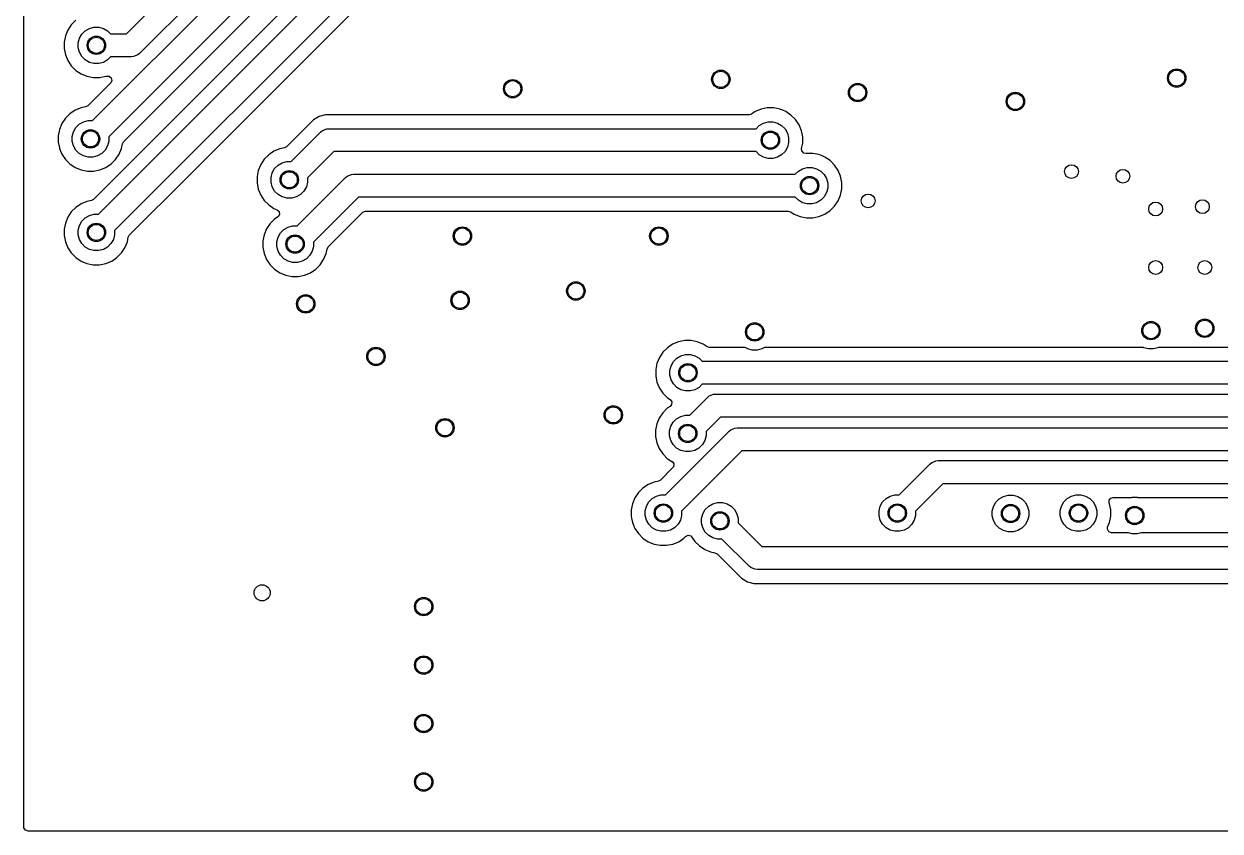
# Model space of a CAD drawing. Extents: x 4.82 to 6.81, y -4.86 to -2.87.
# Drawn here: x 4.823 to 5.846, y -4.857 to -4.167 of the extents above; entities that cross this region are included whole.
import ezdxf

# ---------------------------------------------------------------- set-up
doc = ezdxf.new("R2010")
doc.units = 0
doc.header["$MEASUREMENT"] = 0
doc.layers.add('BLACK', color=7, linetype='CONTINUOUS')

msp = doc.modelspace()

# ---------------------------------------------------------------- linework, layer by layer
at = {"layer": 'BLACK', "linetype": 'CONTINUOUS'}
for p, q in [((4.823, -4.2622), (4.823, -3.7097)), ((4.9108, -4.1751), (5.3816, -3.7043)), ((4.8816, -4.2493), (5.4151, -3.7158)), ((5.3984, -3.7153), (4.9219, -4.1919)), ((5.4319, -3.7269), (4.8955, -4.2632)), ((4.9081, -4.2673), (5.4322, -3.7432)), ((5.4372, -3.762), (4.8825, -4.3167)), ((4.8866, -4.3293), (5.4501, -3.7658)), ((5.4669, -3.7769), (4.9005, -4.3432)), ((4.9633, -4.2972), (5.4772, -3.7832)), ((4.8673, -4.1635), (4.8635, -4.1673)), ((4.8605, -4.1719), (4.8584, -4.1769)), ((4.8635, -4.1673), (4.8605, -4.1719)), ((4.8605, -4.1719), (4.8605, -4.1719)), ((4.8724, -4.1753), (4.8753, -4.1724)), ((4.8753, -4.1724), (4.8789, -4.1704)), ((4.8789, -4.1704), (4.8828, -4.1693)), ((4.8828, -4.1693), (4.887, -4.1693)), ((4.887, -4.1693), (4.8909, -4.1704)), ((4.8909, -4.1704), (4.8945, -4.1724)), ((4.8945, -4.1724), (4.8971, -4.1751)), ((4.8584, -4.1769), (4.8573, -4.1822)), ((4.8573, -4.1822), (4.8573, -4.1876)), ((4.8584, -4.1769), (4.8584, -4.1769)), ((4.8693, -4.1829), (4.8704, -4.1789)), ((4.8693, -4.187), (4.8693, -4.1829)), ((4.8704, -4.1789), (4.8724, -4.1753)), ((4.8971, -4.1751), (4.9108, -4.1751)), ((4.8573, -4.1876), (4.8584, -4.193)), ((4.8584, -4.193), (4.8584, -4.193)), ((4.8584, -4.193), (4.8599, -4.1965)), ((4.8704, -4.1909), (4.8693, -4.187)), ((4.8724, -4.1945), (4.8704, -4.1909)), ((4.9204, -4.1931), (4.9168, -4.1946)), ((4.9219, -4.1919), (4.9204, -4.1931)), ((4.9204, -4.1931), (4.9204, -4.1931)), ((4.8599, -4.1965), (4.8605, -4.198)), ((4.8605, -4.198), (4.8635, -4.2025)), ((4.8635, -4.2025), (4.8673, -4.2063)), ((4.8753, -4.1974), (4.8724, -4.1945)), ((4.8789, -4.1995), (4.8753, -4.1974)), ((4.8828, -4.2005), (4.8789, -4.1995)), ((4.887, -4.2005), (4.8828, -4.2005)), ((4.8909, -4.1995), (4.887, -4.2005)), ((4.8945, -4.1974), (4.8909, -4.1995)), ((4.8971, -4.1948), (4.8945, -4.1974)), ((4.9149, -4.1948), (4.8971, -4.1948)), ((4.9168, -4.1946), (4.9149, -4.1948)), ((4.8673, -4.2063), (4.8718, -4.2094)), ((4.8718, -4.2094), (4.8769, -4.2114)), ((4.8769, -4.2114), (4.8822, -4.2125)), ((4.8822, -4.2125), (4.8822, -4.2125)), ((4.8822, -4.2125), (4.8876, -4.2125)), ((4.8876, -4.2125), (4.8929, -4.2114)), ((4.8876, -4.2125), (4.8876, -4.2125)), ((4.8929, -4.2114), (4.8934, -4.2113)), ((4.8934, -4.2113), (4.8958, -4.2112)), ((4.8958, -4.2112), (4.8977, -4.2126)), ((4.8977, -4.2126), (4.8982, -4.215)), ((4.8972, -4.217), (4.8775, -4.2367)), ((4.8982, -4.215), (4.8972, -4.217)), ((4.8623, -4.2435), (4.8585, -4.2473)), ((4.8668, -4.2405), (4.8623, -4.2435)), ((4.8719, -4.2384), (4.8668, -4.2405)), ((4.8668, -4.2405), (4.8668, -4.2405)), ((4.8757, -4.2376), (4.8719, -4.2384)), ((4.8775, -4.2367), (4.8757, -4.2376)), ((5.081, -4.2443), (5.0755, -4.2458)), ((5.4432, -4.2443), (5.081, -4.2443)), ((5.4451, -4.2437), (5.4432, -4.2443)), ((5.4484, -4.2416), (5.4451, -4.2437)), ((5.4534, -4.2395), (5.4484, -4.2416)), ((5.4484, -4.2416), (5.4484, -4.2416)), ((5.4587, -4.2384), (5.4534, -4.2395)), ((5.4534, -4.2395), (5.4534, -4.2395)), ((5.4642, -4.2384), (5.4587, -4.2384)), ((5.4587, -4.2384), (5.4587, -4.2384)), ((5.4695, -4.2395), (5.4642, -4.2384)), ((5.4642, -4.2384), (5.4642, -4.2384)), ((5.4719, -4.2405), (5.4695, -4.2395)), ((5.4695, -4.2395), (5.4695, -4.2395)), ((5.4695, -4.2395), (5.4695, -4.2395)), ((5.4745, -4.2416), (5.4719, -4.2405)), ((5.479, -4.2446), (5.4745, -4.2416)), ((5.4745, -4.2416), (5.4745, -4.2416)), ((5.4745, -4.2416), (5.4745, -4.2416)), ((5.4829, -4.2484), (5.479, -4.2446)), ((4.8555, -4.2519), (4.8534, -4.2569)), ((4.8585, -4.2473), (4.8555, -4.2519)), ((4.8555, -4.2519), (4.8555, -4.2519)), ((4.8654, -4.2589), (4.8674, -4.2553)), ((4.8674, -4.2553), (4.8703, -4.2524)), ((4.8703, -4.2524), (4.8739, -4.2504)), ((4.8739, -4.2504), (4.8778, -4.2493)), ((4.8778, -4.2493), (4.8816, -4.2493)), ((5.0705, -4.2486), (5.0475, -4.2717)), ((5.0755, -4.2458), (5.0705, -4.2486)), ((5.0755, -4.2458), (5.0755, -4.2458)), ((5.4492, -4.2562), (5.4518, -4.2535)), ((5.4518, -4.2535), (5.4554, -4.2514)), ((5.4554, -4.2514), (5.4594, -4.2504)), ((5.4594, -4.2504), (5.4635, -4.2504)), ((5.4635, -4.2504), (5.4675, -4.2514)), ((5.4675, -4.2514), (5.471, -4.2535)), ((5.471, -4.2535), (5.4739, -4.2564)), ((5.4859, -4.2529), (5.4829, -4.2484)), ((5.488, -4.2579), (5.4859, -4.2529)), ((4.823, -4.8534), (4.823, -4.2622)), ((4.8534, -4.2569), (4.8523, -4.2622)), ((4.8523, -4.2622), (4.8523, -4.2676)), ((4.8534, -4.2569), (4.8534, -4.2569)), ((4.8643, -4.2629), (4.8654, -4.2589)), ((4.8643, -4.267), (4.8643, -4.2629)), ((4.8955, -4.2632), (4.8955, -4.267)), ((5.0516, -4.2843), (5.0769, -4.259)), ((5.0769, -4.259), (5.0784, -4.2578)), ((5.0784, -4.2578), (5.0819, -4.2563)), ((5.0784, -4.2578), (5.0784, -4.2578)), ((5.0819, -4.2563), (5.0838, -4.2562)), ((5.0838, -4.2562), (5.4492, -4.2562)), ((5.4739, -4.2564), (5.476, -4.26)), ((5.476, -4.26), (5.477, -4.2639)), ((5.477, -4.2639), (5.477, -4.268)), ((5.489, -4.2633), (5.488, -4.2579)), ((5.489, -4.2687), (5.489, -4.2633)), ((4.8523, -4.2676), (4.8533, -4.2726)), ((4.8533, -4.2726), (4.8534, -4.273)), ((4.8534, -4.273), (4.8555, -4.278)), ((4.8654, -4.2709), (4.8643, -4.267)), ((4.8674, -4.2745), (4.8654, -4.2709)), ((4.8703, -4.2774), (4.8674, -4.2745)), ((4.8924, -4.2745), (4.8895, -4.2774)), ((4.8945, -4.2709), (4.8924, -4.2745)), ((4.8955, -4.267), (4.8945, -4.2709)), ((4.9043, -4.278), (4.9064, -4.273)), ((4.9064, -4.273), (4.9072, -4.2691)), ((4.9072, -4.2691), (4.9081, -4.2673)), ((5.0368, -4.2755), (5.0323, -4.2785)), ((5.0419, -4.2734), (5.0368, -4.2755)), ((5.0368, -4.2755), (5.0368, -4.2755)), ((5.0457, -4.2726), (5.0419, -4.2734)), ((5.0475, -4.2717), (5.0457, -4.2726)), ((5.0879, -4.2758), (5.0655, -4.2982)), ((5.4492, -4.2758), (5.0879, -4.2758)), ((5.4518, -4.2785), (5.4492, -4.2758)), ((5.4739, -4.2756), (5.471, -4.2785)), ((5.476, -4.272), (5.4739, -4.2756)), ((5.477, -4.268), (5.476, -4.272)), ((5.4881, -4.2732), (5.489, -4.2687)), ((5.4883, -4.2752), (5.4881, -4.2732)), ((5.4899, -4.277), (5.4883, -4.2752)), ((4.8555, -4.278), (4.8585, -4.2825)), ((4.8585, -4.2825), (4.8623, -4.2863)), ((4.8623, -4.2863), (4.8668, -4.2894)), ((4.8739, -4.2795), (4.8703, -4.2774)), ((4.8778, -4.2805), (4.8739, -4.2795)), ((4.882, -4.2805), (4.8778, -4.2805)), ((4.8859, -4.2795), (4.882, -4.2805)), ((4.8895, -4.2774), (4.8859, -4.2795)), ((4.893, -4.2894), (4.8975, -4.2863)), ((4.8975, -4.2863), (4.9013, -4.2825)), ((4.9013, -4.2825), (4.9043, -4.278)), ((5.0285, -4.2823), (5.0255, -4.2869)), ((5.0323, -4.2785), (5.0285, -4.2823)), ((5.0403, -4.2874), (5.0439, -4.2854)), ((5.0439, -4.2854), (5.0478, -4.2843)), ((5.0478, -4.2843), (5.0516, -4.2843)), ((5.4554, -4.2805), (5.4518, -4.2785)), ((5.4594, -4.2816), (5.4554, -4.2805)), ((5.4635, -4.2816), (5.4594, -4.2816)), ((5.4675, -4.2805), (5.4635, -4.2816)), ((5.471, -4.2785), (5.4675, -4.2805)), ((5.492, -4.2773), (5.4899, -4.277)), ((5.4922, -4.2773), (5.492, -4.2774)), ((5.492, -4.2774), (5.492, -4.2773)), ((5.4976, -4.2773), (5.4922, -4.2773)), ((5.4922, -4.2773), (5.4922, -4.2773)), ((5.5029, -4.2784), (5.4976, -4.2773)), ((5.4976, -4.2773), (5.4976, -4.2773)), ((5.5057, -4.2795), (5.5029, -4.2784)), ((5.5029, -4.2784), (5.5029, -4.2784)), ((5.5029, -4.2784), (5.5029, -4.2784)), ((5.508, -4.2805), (5.5057, -4.2795)), ((5.5125, -4.2835), (5.508, -4.2805)), ((5.508, -4.2805), (5.508, -4.2805)), ((5.508, -4.2805), (5.508, -4.2805)), ((5.5163, -4.2873), (5.5125, -4.2835)), ((4.8668, -4.2894), (4.8719, -4.2914)), ((4.8719, -4.2914), (4.8772, -4.2925)), ((4.8772, -4.2925), (4.8772, -4.2925)), ((4.8772, -4.2925), (4.8826, -4.2925)), ((4.8826, -4.2925), (4.8879, -4.2914)), ((4.8826, -4.2925), (4.8826, -4.2925)), ((4.8879, -4.2914), (4.893, -4.2894)), ((5.0234, -4.2919), (5.0223, -4.2972)), ((5.0255, -4.2869), (5.0234, -4.2919)), ((5.0234, -4.2919), (5.0234, -4.2919)), ((5.0255, -4.2869), (5.0255, -4.2869)), ((5.0343, -4.2979), (5.0354, -4.2939)), ((5.0354, -4.2939), (5.0374, -4.2903)), ((5.0374, -4.2903), (5.0403, -4.2874)), ((5.0979, -4.298), (5.0994, -4.2967)), ((5.0994, -4.2967), (5.103, -4.2953)), ((5.0994, -4.2967), (5.0994, -4.2967)), ((5.103, -4.2953), (5.1049, -4.2951)), ((5.1049, -4.2951), (5.1449, -4.2951)), ((5.1449, -4.2951), (5.4827, -4.2951)), ((5.4827, -4.2951), (5.4853, -4.2924)), ((5.4853, -4.2924), (5.4889, -4.2904)), ((5.4889, -4.2904), (5.4928, -4.2893)), ((5.4928, -4.2893), (5.497, -4.2893)), ((5.497, -4.2893), (5.5009, -4.2904)), ((5.5009, -4.2904), (5.5045, -4.2924)), ((5.5045, -4.2924), (5.5074, -4.2953)), ((5.5074, -4.2953), (5.5095, -4.2989)), ((5.5193, -4.2919), (5.5163, -4.2873)), ((5.5214, -4.2969), (5.5193, -4.2919)), ((4.9131, -4.3473), (4.9633, -4.2972)), ((5.0223, -4.2972), (5.0223, -4.3026)), ((5.0223, -4.3026), (5.0234, -4.308)), ((5.0343, -4.302), (5.0343, -4.2979)), ((5.0354, -4.3059), (5.0343, -4.302)), ((5.0374, -4.3095), (5.0354, -4.3059)), ((5.0566, -4.3393), (5.0979, -4.298)), ((5.0645, -4.3059), (5.0624, -4.3095)), ((5.0655, -4.302), (5.0645, -4.3059)), ((5.0655, -4.2982), (5.0655, -4.302)), ((5.5095, -4.2989), (5.5105, -4.3029)), ((5.5105, -4.307), (5.5095, -4.3109)), ((5.5105, -4.3029), (5.5105, -4.307)), ((5.5225, -4.3022), (5.5214, -4.2969)), ((5.5225, -4.3076), (5.5225, -4.3022)), ((4.8825, -4.3167), (4.8807, -4.3176)), ((5.0234, -4.308), (5.0234, -4.308)), ((5.0234, -4.308), (5.0255, -4.313)), ((5.0255, -4.313), (5.0255, -4.313)), ((5.0255, -4.313), (5.0285, -4.3175)), ((5.0403, -4.3124), (5.0374, -4.3095)), ((5.0439, -4.3145), (5.0403, -4.3124)), ((5.0478, -4.3155), (5.0439, -4.3145)), ((5.052, -4.3155), (5.0478, -4.3155)), ((5.0559, -4.3145), (5.052, -4.3155)), ((5.0595, -4.3124), (5.0559, -4.3145)), ((5.0624, -4.3095), (5.0595, -4.3124)), ((5.109, -4.3148), (5.0705, -4.3532)), ((5.1449, -4.3148), (5.109, -4.3148)), ((5.4827, -4.3148), (5.1449, -4.3148)), ((5.4853, -4.3174), (5.4827, -4.3148)), ((5.5074, -4.3145), (5.5045, -4.3174)), ((5.5095, -4.3109), (5.5074, -4.3145)), ((5.5193, -4.318), (5.5214, -4.313)), ((5.5214, -4.313), (5.5225, -4.3076)), ((4.8635, -4.3273), (4.8605, -4.3319)), ((4.8673, -4.3235), (4.8635, -4.3273)), ((4.8718, -4.3205), (4.8673, -4.3235)), ((4.8769, -4.3184), (4.8718, -4.3205)), ((4.8718, -4.3205), (4.8718, -4.3205)), ((4.8807, -4.3176), (4.8769, -4.3184)), ((5.0285, -4.3175), (5.0323, -4.3213)), ((5.0323, -4.3213), (5.0368, -4.3244)), ((5.0368, -4.3244), (5.0395, -4.3255)), ((5.0395, -4.3255), (5.0413, -4.3271)), ((5.0413, -4.3271), (5.0416, -4.3295)), ((5.1129, -4.3276), (5.115, -4.3266)), ((5.115, -4.3266), (5.1153, -4.3266)), ((5.1153, -4.3266), (5.142, -4.3266)), ((5.142, -4.3266), (5.4766, -4.3266)), ((5.4766, -4.3266), (5.4786, -4.3272)), ((5.4786, -4.3272), (5.4818, -4.3294)), ((5.4889, -4.3195), (5.4853, -4.3174)), ((5.4928, -4.3205), (5.4889, -4.3195)), ((5.497, -4.3205), (5.4928, -4.3205)), ((5.5009, -4.3195), (5.497, -4.3205)), ((5.5045, -4.3174), (5.5009, -4.3195)), ((5.508, -4.3294), (5.5125, -4.3263)), ((5.5125, -4.3263), (5.5163, -4.3225)), ((5.5163, -4.3225), (5.5193, -4.318)), ((4.8584, -4.3369), (4.8573, -4.3422)), ((4.8605, -4.3319), (4.8584, -4.3369)), ((4.8584, -4.3369), (4.8584, -4.3369)), ((4.8605, -4.3319), (4.8605, -4.3319)), ((4.8704, -4.3389), (4.8724, -4.3353)), ((4.8724, -4.3353), (4.8753, -4.3324)), ((4.8753, -4.3324), (4.8789, -4.3304)), ((4.8789, -4.3304), (4.8828, -4.3293)), ((4.8828, -4.3293), (4.8866, -4.3293)), ((5.0335, -4.3373), (5.0305, -4.3419)), ((5.0373, -4.3335), (5.0335, -4.3373)), ((5.0401, -4.3316), (5.0373, -4.3335)), ((5.0403, -4.3315), (5.0401, -4.3316)), ((5.0416, -4.3295), (5.0403, -4.3315)), ((5.0831, -4.3573), (5.1129, -4.3276)), ((5.4818, -4.3294), (5.4869, -4.3314)), ((5.4869, -4.3314), (5.4922, -4.3325)), ((5.4922, -4.3325), (5.4922, -4.3325)), ((5.4922, -4.3325), (5.4976, -4.3325)), ((5.4976, -4.3325), (5.5029, -4.3314)), ((5.4976, -4.3325), (5.4976, -4.3325)), ((5.5029, -4.3314), (5.508, -4.3294)), ((4.8573, -4.3422), (4.8573, -4.3476)), ((4.8573, -4.3476), (4.8584, -4.353)), ((4.8693, -4.3429), (4.8704, -4.3389)), ((4.8693, -4.347), (4.8693, -4.3429)), ((4.8704, -4.3509), (4.8693, -4.347)), ((4.9005, -4.347), (4.8995, -4.3509)), ((4.9005, -4.3432), (4.9005, -4.347)), ((4.9122, -4.3491), (4.9131, -4.3473)), ((5.0284, -4.3469), (5.0273, -4.3522)), ((5.0305, -4.3419), (5.0284, -4.3469)), ((5.0284, -4.3469), (5.0284, -4.3469)), ((5.0305, -4.3419), (5.0305, -4.3419)), ((5.0404, -4.3489), (5.0424, -4.3453)), ((5.0424, -4.3453), (5.0453, -4.3424)), ((5.0453, -4.3424), (5.0489, -4.3404)), ((5.0489, -4.3404), (5.0528, -4.3393)), ((5.0528, -4.3393), (5.0566, -4.3393)), ((4.8584, -4.353), (4.8584, -4.353)), ((4.8584, -4.353), (4.8605, -4.358)), ((4.8605, -4.358), (4.8635, -4.3625)), ((4.8724, -4.3545), (4.8704, -4.3509)), ((4.8753, -4.3574), (4.8724, -4.3545)), ((4.8789, -4.3595), (4.8753, -4.3574)), ((4.8945, -4.3574), (4.8909, -4.3595)), ((4.8974, -4.3545), (4.8945, -4.3574)), ((4.8995, -4.3509), (4.8974, -4.3545)), ((4.9063, -4.3625), (4.9093, -4.358)), ((4.9093, -4.358), (4.9114, -4.353)), ((4.9114, -4.353), (4.9122, -4.3491)), ((5.0273, -4.3522), (5.0273, -4.3576)), ((5.0273, -4.3576), (5.0284, -4.363)), ((5.0393, -4.3529), (5.0404, -4.3489)), ((5.0393, -4.357), (5.0393, -4.3529)), ((5.0404, -4.3609), (5.0393, -4.357)), ((5.0705, -4.357), (5.0695, -4.3609)), ((5.0705, -4.3532), (5.0705, -4.357)), ((5.0822, -4.3591), (5.0831, -4.3573)), ((4.8635, -4.3625), (4.8673, -4.3663)), ((4.8673, -4.3663), (4.8718, -4.3694)), ((4.8828, -4.3605), (4.8789, -4.3595)), ((4.887, -4.3605), (4.8828, -4.3605)), ((4.8909, -4.3595), (4.887, -4.3605)), ((4.898, -4.3694), (4.9025, -4.3663)), ((4.9025, -4.3663), (4.9063, -4.3625)), ((5.0284, -4.363), (5.0284, -4.363)), ((5.0284, -4.363), (5.0305, -4.368)), ((5.0305, -4.368), (5.0335, -4.3725)), ((5.0424, -4.3645), (5.0404, -4.3609)), ((5.0453, -4.3674), (5.0424, -4.3645)), ((5.0489, -4.3695), (5.0453, -4.3674)), ((5.0645, -4.3674), (5.0609, -4.3695)), ((5.0674, -4.3645), (5.0645, -4.3674)), ((5.0695, -4.3609), (5.0674, -4.3645)), ((5.0763, -4.3725), (5.0793, -4.368)), ((5.0793, -4.368), (5.0814, -4.363)), ((5.0814, -4.363), (5.0822, -4.3591)), ((4.8718, -4.3694), (4.8769, -4.3714)), ((4.8769, -4.3714), (4.8822, -4.3725)), ((4.8822, -4.3725), (4.8822, -4.3725)), ((4.8822, -4.3725), (4.8876, -4.3725)), ((4.8876, -4.3725), (4.8929, -4.3714)), ((4.8876, -4.3725), (4.8876, -4.3725)), ((4.8929, -4.3714), (4.898, -4.3694)), ((5.0335, -4.3725), (5.0373, -4.3763)), ((5.0373, -4.3763), (5.0418, -4.3794)), ((5.0528, -4.3705), (5.0489, -4.3695)), ((5.057, -4.3705), (5.0528, -4.3705)), ((5.0609, -4.3695), (5.057, -4.3705)), ((5.068, -4.3794), (5.0725, -4.3763)), ((5.0725, -4.3763), (5.0763, -4.3725)), ((5.0418, -4.3794), (5.0469, -4.3814)), ((5.0469, -4.3814), (5.0522, -4.3825)), ((5.0522, -4.3825), (5.0522, -4.3825)), ((5.0522, -4.3825), (5.0576, -4.3825)), ((5.0576, -4.3825), (5.0629, -4.3814)), ((5.0576, -4.3825), (5.0576, -4.3825)), ((5.0629, -4.3814), (5.068, -4.3794)), ((5.3829, -4.4384), (5.3778, -4.4405)), ((5.3882, -4.4373), (5.3829, -4.4384)), ((5.3829, -4.4384), (5.3829, -4.4384)), ((5.3936, -4.4373), (5.3882, -4.4373)), ((5.3882, -4.4373), (5.3882, -4.4373)), ((5.3989, -4.4384), (5.3936, -4.4373)), ((5.3936, -4.4373), (5.3936, -4.4373)), ((5.4017, -4.4395), (5.3989, -4.4384)), ((5.3989, -4.4384), (5.3989, -4.4384)), ((5.3989, -4.4384), (5.3989, -4.4384)), ((5.404, -4.4405), (5.4017, -4.4395)), ((5.3695, -4.4473), (5.3665, -4.4519)), ((5.3733, -4.4435), (5.3695, -4.4473)), ((5.3778, -4.4405), (5.3733, -4.4435)), ((5.3778, -4.4405), (5.3778, -4.4405)), ((5.3849, -4.4504), (5.3888, -4.4493)), ((5.3888, -4.4493), (5.393, -4.4493)), ((5.393, -4.4493), (5.3969, -4.4504)), ((5.4072, -4.4427), (5.404, -4.4405)), ((5.404, -4.4405), (5.404, -4.4405)), ((5.404, -4.4405), (5.404, -4.4405)), ((5.4092, -4.4432), (5.4072, -4.4427)), ((5.4397, -4.4432), (5.4092, -4.4432)), ((5.442, -4.4445), (5.4397, -4.4432)), ((5.4459, -4.4456), (5.442, -4.4445)), ((5.4501, -4.4456), (5.4459, -4.4456)), ((5.454, -4.4445), (5.4501, -4.4456)), ((5.4563, -4.4432), (5.454, -4.4445)), ((5.7805, -4.4432), (5.4563, -4.4432)), ((5.7809, -4.4435), (5.7805, -4.4432)), ((5.7848, -4.4445), (5.7809, -4.4435)), ((5.789, -4.4445), (5.7848, -4.4445)), ((5.7929, -4.4435), (5.789, -4.4445)), ((5.7933, -4.4432), (5.7929, -4.4435)), ((6.2705, -4.4432), (5.7933, -4.4432)), ((5.3644, -4.4569), (5.3633, -4.4622)), ((5.3665, -4.4519), (5.3644, -4.4569)), ((5.3644, -4.4569), (5.3644, -4.4569)), ((5.3665, -4.4519), (5.3665, -4.4519)), ((5.3753, -4.4629), (5.3764, -4.4589)), ((5.3764, -4.4589), (5.3784, -4.4553)), ((5.3784, -4.4553), (5.3813, -4.4524)), ((5.3813, -4.4524), (5.3849, -4.4504)), ((5.3969, -4.4504), (5.4005, -4.4524)), ((5.4005, -4.4524), (5.4031, -4.4551)), ((5.4031, -4.4551), (6.2768, -4.4551)), ((5.3633, -4.4622), (5.3633, -4.4676)), ((5.3633, -4.4676), (5.3644, -4.473)), ((5.3753, -4.467), (5.3753, -4.4629)), ((5.3764, -4.4709), (5.3753, -4.467)), ((5.3644, -4.473), (5.3644, -4.473)), ((5.3644, -4.473), (5.3665, -4.478)), ((5.3665, -4.478), (5.3695, -4.4825)), ((5.3784, -4.4745), (5.3764, -4.4709)), ((5.3813, -4.4774), (5.3784, -4.4745)), ((5.3849, -4.4795), (5.3813, -4.4774)), ((5.3888, -4.4805), (5.3849, -4.4795)), ((5.393, -4.4805), (5.3888, -4.4805)), ((5.3969, -4.4795), (5.393, -4.4805)), ((5.4005, -4.4774), (5.3969, -4.4795)), ((5.4031, -4.4748), (5.4005, -4.4774)), ((6.2809, -4.4748), (5.4031, -4.4748)), ((5.3695, -4.4825), (5.3733, -4.4863)), ((5.3733, -4.4863), (5.3756, -4.4879)), ((5.3756, -4.4879), (5.377, -4.4898)), ((5.377, -4.4898), (5.3769, -4.4922)), ((5.3924, -4.5011), (5.4076, -4.486)), ((5.4076, -4.486), (5.4091, -4.4847)), ((5.4091, -4.4847), (5.4127, -4.4833)), ((5.4091, -4.4847), (5.4091, -4.4847)), ((5.4127, -4.4833), (5.4146, -4.4831)), ((5.4146, -4.4831), (6.2928, -4.4831)), ((5.3693, -4.4992), (5.3663, -4.5037)), ((5.3732, -4.4953), (5.3693, -4.4992)), ((5.3756, -4.4937), (5.3732, -4.4953)), ((5.3769, -4.4922), (5.3756, -4.4937)), ((5.3847, -4.5022), (5.3887, -4.5011)), ((5.3887, -4.5011), (5.3924, -4.5011)), ((5.3642, -4.5087), (5.3632, -4.514)), ((5.3663, -4.5037), (5.3642, -4.5087)), ((5.3642, -4.5087), (5.3642, -4.5087)), ((5.3663, -4.5037), (5.3663, -4.5037)), ((5.3751, -4.5147), (5.3762, -4.5107)), ((5.3762, -4.5107), (5.3782, -4.5072)), ((5.3782, -4.5072), (5.3812, -4.5043)), ((5.3812, -4.5043), (5.3847, -4.5022)), ((5.4187, -4.5028), (5.4064, -4.5151)), ((6.2969, -4.5028), (5.4187, -4.5028)), ((5.3632, -4.514), (5.3632, -4.5195)), ((5.3632, -4.5195), (5.3642, -4.5248)), ((5.3716, -4.5693), (5.426, -4.5149)), ((5.3751, -4.5188), (5.3751, -4.5147)), ((5.3762, -4.5228), (5.3751, -4.5188)), ((5.4064, -4.5188), (5.4053, -4.5228)), ((5.4064, -4.5151), (5.4064, -4.5188)), ((5.426, -4.5149), (5.4275, -4.5137)), ((5.4275, -4.5137), (5.4296, -4.5128)), ((5.4296, -4.5128), (5.4311, -4.5122)), ((5.4311, -4.5122), (5.433, -4.512)), ((5.433, -4.512), (6.3008, -4.512)), ((5.3642, -4.5248), (5.3642, -4.5248)), ((5.3642, -4.5248), (5.3663, -4.5298)), ((5.3663, -4.5298), (5.3693, -4.5343)), ((5.3782, -4.5263), (5.3762, -4.5228)), ((5.3812, -4.5293), (5.3782, -4.5263)), ((5.3847, -4.5313), (5.3812, -4.5293)), ((5.3887, -4.5324), (5.3847, -4.5313)), ((5.4371, -4.5317), (5.3855, -4.5832)), ((5.3968, -4.5313), (5.3928, -4.5324)), ((5.4003, -4.5293), (5.3968, -4.5313)), ((5.4032, -4.5263), (5.4003, -4.5293)), ((5.4053, -4.5228), (5.4032, -4.5263)), ((6.2993, -4.5317), (5.4371, -4.5317)), ((5.3693, -4.5343), (5.3732, -4.5382)), ((5.3732, -4.5382), (5.3771, -4.5408)), ((5.3771, -4.5408), (5.3773, -4.5409)), ((5.3773, -4.5409), (5.3787, -4.5429)), ((5.3928, -4.5324), (5.3887, -4.5324)), ((5.5979, -4.543), (5.5994, -4.5417)), ((5.5994, -4.5417), (5.6017, -4.5408)), ((5.6017, -4.5408), (5.603, -4.5403)), ((5.603, -4.5403), (5.6049, -4.5401)), ((5.6049, -4.5401), (6.1799, -4.5401)), ((5.3778, -4.5463), (5.3675, -4.5567)), ((5.3786, -4.5453), (5.3778, -4.5463)), ((5.3787, -4.5429), (5.3786, -4.5453)), ((5.5716, -4.5693), (5.5979, -4.543)), ((5.3568, -4.5605), (5.3523, -4.5635)), ((5.3619, -4.5584), (5.3568, -4.5605)), ((5.3568, -4.5605), (5.3568, -4.5605)), ((5.3657, -4.5576), (5.3619, -4.5584)), ((5.3675, -4.5567), (5.3657, -4.5576)), ((5.609, -4.5598), (5.5855, -4.5832)), ((6.1758, -4.5598), (5.609, -4.5598)), ((5.3455, -4.5719), (5.3434, -4.5769)), ((5.3485, -4.5673), (5.3455, -4.5719)), ((5.3455, -4.5719), (5.3455, -4.5719)), ((5.3523, -4.5635), (5.3485, -4.5673)), ((5.3574, -4.5753), (5.3603, -4.5724)), ((5.3603, -4.5724), (5.3639, -4.5704)), ((5.3639, -4.5704), (5.3678, -4.5693)), ((5.3678, -4.5693), (5.3716, -4.5693)), ((5.5574, -4.5753), (5.5603, -4.5724)), ((5.5603, -4.5724), (5.5639, -4.5704)), ((5.5639, -4.5704), (5.5678, -4.5693)), ((5.5678, -4.5693), (5.5716, -4.5693)), ((5.6543, -4.5757), (5.6572, -4.5728)), ((5.6572, -4.5728), (5.6608, -4.5708)), ((5.6608, -4.5708), (5.6648, -4.5697)), ((5.6648, -4.5697), (5.6689, -4.5697)), ((5.6689, -4.5697), (5.6729, -4.5708)), ((5.6729, -4.5708), (5.6764, -4.5728)), ((5.6764, -4.5728), (5.6793, -4.5757)), ((5.7124, -4.5753), (5.7153, -4.5724)), ((5.7153, -4.5724), (5.7189, -4.5704)), ((5.7189, -4.5704), (5.7228, -4.5693)), ((5.7228, -4.5693), (5.727, -4.5693)), ((5.727, -4.5693), (5.7309, -4.5704)), ((5.7309, -4.5704), (5.7345, -4.5724)), ((5.7345, -4.5724), (5.7374, -4.5753)), ((5.7511, -4.574), (5.7526, -4.5721)), ((5.7526, -4.5721), (5.7545, -4.5716)), ((5.7545, -4.5716), (5.7702, -4.5716)), ((5.7702, -4.5716), (5.7709, -4.5714)), ((5.7709, -4.5714), (5.7751, -4.5714)), ((5.7751, -4.5714), (5.7758, -4.5716)), ((5.7758, -4.5716), (5.8738, -4.5716)), ((5.3434, -4.5769), (5.3423, -4.5822)), ((5.3423, -4.5822), (5.3423, -4.5876)), ((5.3434, -4.5769), (5.3434, -4.5769)), ((5.3543, -4.5829), (5.3554, -4.5789)), ((5.3543, -4.587), (5.3543, -4.5829)), ((5.3554, -4.5789), (5.3574, -4.5753)), ((5.3855, -4.5832), (5.3855, -4.587)), ((5.4037, -4.5856), (5.4057, -4.582)), ((5.4057, -4.582), (5.4087, -4.5791)), ((5.4087, -4.5791), (5.4122, -4.577)), ((5.4122, -4.577), (5.4162, -4.576)), ((5.4162, -4.576), (5.4203, -4.576)), ((5.4203, -4.576), (5.4243, -4.577)), ((5.4243, -4.577), (5.4278, -4.5791)), ((5.4278, -4.5791), (5.4307, -4.582)), ((5.4307, -4.582), (5.4328, -4.5856)), ((5.5543, -4.5829), (5.5554, -4.5789)), ((5.5543, -4.587), (5.5543, -4.5829)), ((5.5554, -4.5789), (5.5574, -4.5753)), ((5.5855, -4.5832), (5.5855, -4.587)), ((5.6512, -4.5833), (5.6523, -4.5793)), ((5.6523, -4.5793), (5.6543, -4.5757)), ((5.6793, -4.5757), (5.6814, -4.5793)), ((5.6814, -4.5793), (5.6824, -4.5833)), ((5.7093, -4.5829), (5.7104, -4.5789)), ((5.7093, -4.587), (5.7093, -4.5829)), ((5.7104, -4.5789), (5.7124, -4.5753)), ((5.7374, -4.5753), (5.7395, -4.5789)), ((5.7395, -4.5789), (5.7405, -4.5829)), ((5.7405, -4.5829), (5.7405, -4.587)), ((5.7512, -4.5764), (5.7511, -4.574)), ((5.7513, -4.5766), (5.7512, -4.5764)), ((5.7514, -4.5769), (5.7513, -4.5766)), ((5.7525, -4.5822), (5.7514, -4.5769)), ((5.7525, -4.5876), (5.7525, -4.5822)), ((5.3423, -4.5876), (5.3426, -4.5892)), ((5.3426, -4.5892), (5.3434, -4.593)), ((5.3434, -4.593), (5.3445, -4.5957)), ((5.3554, -4.5909), (5.3543, -4.587)), ((5.3574, -4.5945), (5.3554, -4.5909)), ((5.3845, -4.5909), (5.3824, -4.5945)), ((5.3855, -4.587), (5.3845, -4.5909)), ((5.4026, -4.5895), (5.4037, -4.5856)), ((5.4026, -4.5936), (5.4026, -4.5895)), ((5.4328, -4.5856), (5.4339, -4.5895)), ((5.4339, -4.5895), (5.4339, -4.5933)), ((5.4339, -4.5933), (5.4541, -4.6135)), ((5.5554, -4.5909), (5.5543, -4.587)), ((5.5574, -4.5945), (5.5554, -4.5909)), ((5.5845, -4.5909), (5.5824, -4.5945)), ((5.5855, -4.587), (5.5845, -4.5909)), ((5.6512, -4.5874), (5.6512, -4.5833)), ((5.6523, -4.5913), (5.6512, -4.5874)), ((5.6543, -4.5949), (5.6523, -4.5913)), ((5.6814, -4.5913), (5.6793, -4.5949)), ((5.6824, -4.5874), (5.6814, -4.5913)), ((5.6824, -4.5833), (5.6824, -4.5874)), ((5.7104, -4.5909), (5.7093, -4.587)), ((5.7124, -4.5945), (5.7104, -4.5909)), ((5.7395, -4.5909), (5.7374, -4.5945)), ((5.7405, -4.587), (5.7395, -4.5909)), ((5.7505, -4.5951), (5.7514, -4.593)), ((5.7514, -4.593), (5.7525, -4.5876)), ((5.3445, -4.5957), (5.345, -4.5969)), ((5.345, -4.5969), (5.3455, -4.598)), ((5.3455, -4.598), (5.3485, -4.6025)), ((5.3485, -4.6025), (5.3523, -4.6063)), ((5.3603, -4.5974), (5.3574, -4.5945)), ((5.3639, -4.5995), (5.3603, -4.5974)), ((5.3678, -4.6005), (5.3639, -4.5995)), ((5.372, -4.6005), (5.3678, -4.6005)), ((5.3759, -4.5995), (5.372, -4.6005)), ((5.3795, -4.5974), (5.3759, -4.5995)), ((5.3824, -4.5945), (5.3795, -4.5974)), ((5.4037, -4.5976), (5.4026, -4.5936)), ((5.4057, -4.6012), (5.4037, -4.5976)), ((5.4087, -4.6041), (5.4057, -4.6012)), ((5.5603, -4.5974), (5.5574, -4.5945)), ((5.5639, -4.5995), (5.5603, -4.5974)), ((5.5678, -4.6005), (5.5639, -4.5995)), ((5.572, -4.6005), (5.5678, -4.6005)), ((5.5759, -4.5995), (5.572, -4.6005)), ((5.5795, -4.5974), (5.5759, -4.5995)), ((5.5824, -4.5945), (5.5795, -4.5974)), ((5.6572, -4.5978), (5.6543, -4.5949)), ((5.6608, -4.5999), (5.6572, -4.5978)), ((5.6648, -4.6009), (5.6608, -4.5999)), ((5.6689, -4.6009), (5.6648, -4.6009)), ((5.6729, -4.5999), (5.6689, -4.6009)), ((5.6764, -4.5978), (5.6729, -4.5999)), ((5.6793, -4.5949), (5.6764, -4.5978)), ((5.7153, -4.5974), (5.7124, -4.5945)), ((5.7189, -4.5995), (5.7153, -4.5974)), ((5.7228, -4.6005), (5.7189, -4.5995)), ((5.727, -4.6005), (5.7228, -4.6005)), ((5.7309, -4.5995), (5.727, -4.6005)), ((5.7345, -4.5974), (5.7309, -4.5995)), ((5.7374, -4.5945), (5.7345, -4.5974)), ((5.7496, -4.5988), (5.7498, -4.5969)), ((5.7508, -4.6009), (5.7496, -4.5988)), ((5.7498, -4.5969), (5.7505, -4.5951)), ((5.753, -4.6017), (5.7508, -4.6009)), ((5.7676, -4.6017), (5.753, -4.6017)), ((5.7709, -4.6026), (5.7676, -4.6017)), ((5.7751, -4.6026), (5.7709, -4.6026)), ((5.7784, -4.6017), (5.7751, -4.6026)), ((6.0546, -4.6017), (5.7784, -4.6017)), ((5.3523, -4.6063), (5.3568, -4.6094)), ((5.3568, -4.6094), (5.3619, -4.6114)), ((5.3619, -4.6114), (5.3672, -4.6125)), ((5.3672, -4.6125), (5.3672, -4.6125)), ((5.3672, -4.6125), (5.3726, -4.6125)), ((5.3726, -4.6125), (5.3779, -4.6114)), ((5.3726, -4.6125), (5.3726, -4.6125)), ((5.3779, -4.6114), (5.383, -4.6094)), ((5.383, -4.6094), (5.3875, -4.6063)), ((5.3875, -4.6063), (5.3889, -4.6049)), ((5.3889, -4.6049), (5.3911, -4.6039)), ((5.3911, -4.6039), (5.3934, -4.6045)), ((5.3934, -4.6045), (5.3943, -4.6054)), ((5.3943, -4.6054), (5.3968, -4.6092)), ((5.3968, -4.6092), (5.4007, -4.613)), ((5.4007, -4.613), (5.4052, -4.616)), ((5.4122, -4.6061), (5.4087, -4.6041)), ((5.4162, -4.6072), (5.4122, -4.6061)), ((5.4199, -4.6072), (5.4162, -4.6072)), ((5.4431, -4.6303), (5.4199, -4.6072)), ((5.4541, -4.6135), (5.8864, -4.6135)), ((5.4052, -4.616), (5.4081, -4.6172)), ((5.4081, -4.6172), (5.4102, -4.6181)), ((5.4102, -4.6181), (5.4102, -4.6181)), ((5.4102, -4.6181), (5.4102, -4.6181)), ((5.4102, -4.6181), (5.414, -4.6189)), ((5.414, -4.6189), (5.4158, -4.6198)), ((5.4158, -4.6198), (5.4367, -4.6407)), ((5.4446, -4.6316), (5.4431, -4.6303)), ((5.4481, -4.633), (5.4446, -4.6316)), ((5.4446, -4.6316), (5.4446, -4.6316)), ((5.45, -4.6332), (5.4481, -4.633)), ((5.8864, -4.6332), (5.45, -4.6332)), ((5.4367, -4.6407), (5.4417, -4.6436)), ((5.4417, -4.6436), (5.4472, -4.6451)), ((5.4472, -4.6451), (5.8836, -4.6451)), ((4.823, -4.854), (4.823, -4.8534)), ((4.8242, -4.8561), (4.823, -4.854)), ((4.8265, -4.8569), (4.8242, -4.8561)), ((6.8033, -4.8569), (4.8265, -4.8569))]:
    msp.add_line(p, q, dxfattribs=at)
at = {"layer": 'BLACK'}
for centre, radius in [((4.8849, -4.1849), 0.00787), ((5.241, -4.222), 0.00787), ((5.419, -4.214), 0.00787), ((5.8089, -4.2129), 0.00787), ((5.536, -4.2253), 0.00787), ((5.6709, -4.2329), 0.00787), ((4.8799, -4.2649), 0.00787), ((5.4614, -4.266), 0.00787), ((5.0499, -4.2999), 0.00787), ((5.7189, -4.2929), 0.00591), ((5.7629, -4.2969), 0.00591), ((5.4949, -4.3049), 0.00787), ((5.545, -4.318), 0.00591), ((5.8309, -4.3229), 0.00591), ((5.7909, -4.3249), 0.00591), ((4.8849, -4.3449), 0.00787), ((5.0549, -4.3549), 0.00787), ((5.198, -4.348), 0.00787), ((5.366, -4.348), 0.00787), ((5.7909, -4.3749), 0.00591), ((5.8329, -4.3749), 0.00591), ((5.295, -4.395), 0.00787), ((5.064, -4.406), 0.00787), ((5.196, -4.403), 0.00787), ((5.8329, -4.4269), 0.00787), ((5.448, -4.43), 0.00787), ((5.7869, -4.4289), 0.00787), ((5.124, -4.451), 0.00787), ((5.3909, -4.4649), 0.00787), ((5.327, -4.501), 0.00787), ((5.183, -4.512), 0.00787), ((5.3907, -4.5168), 0.00787), ((5.3699, -4.5849), 0.00787), ((5.5699, -4.5849), 0.00787), ((5.6668, -4.5853), 0.00787), ((5.7249, -4.5849), 0.00787), ((5.773, -4.587), 0.00787), ((5.4182, -4.5916), 0.00787), ((5.0267, -4.6531), 0.00689), ((5.1649, -4.6649), 0.00787), ((5.1649, -4.7149), 0.00787), ((5.1649, -4.7649), 0.00787), ((5.1649, -4.8149), 0.00787)]:
    msp.add_circle(centre, radius, dxfattribs=at)
at = {"layer": 'WHITE'}
for centre, radius in [((4.8849, -4.1849), 0.00689), ((5.419, -4.214), 0.00689), ((5.8089, -4.2129), 0.00689), ((5.241, -4.222), 0.00689), ((5.536, -4.2253), 0.00689), ((5.6709, -4.2329), 0.00689), ((4.8799, -4.2649), 0.00689), ((5.4614, -4.266), 0.00689), ((5.0499, -4.2999), 0.00689), ((5.7189, -4.2929), 0.00591), ((5.7629, -4.2969), 0.00591), ((5.4949, -4.3049), 0.00689), ((5.545, -4.318), 0.00591), ((5.8309, -4.3229), 0.00591), ((5.7909, -4.3249), 0.00591), ((4.8849, -4.3449), 0.00689), ((5.198, -4.348), 0.00689), ((5.366, -4.348), 0.00689), ((5.0549, -4.3549), 0.00689), ((5.7909, -4.3749), 0.00591), ((5.8329, -4.3749), 0.00591), ((5.295, -4.395), 0.00689), ((5.196, -4.403), 0.00689), ((5.064, -4.406), 0.00689), ((5.448, -4.43), 0.00689), ((5.7869, -4.4289), 0.00689), ((5.8329, -4.4269), 0.00689), ((5.124, -4.451), 0.00689), ((5.3909, -4.4649), 0.00689), ((5.327, -4.501), 0.00689), ((5.183, -4.512), 0.00689), ((5.3907, -4.5168), 0.00689), ((5.3699, -4.5849), 0.00689), ((5.5699, -4.5849), 0.00689), ((5.6668, -4.5853), 0.00689), ((5.7249, -4.5849), 0.00689), ((5.773, -4.587), 0.00689), ((5.4182, -4.5916), 0.00689), ((5.0267, -4.6531), 0.00689), ((5.1649, -4.6649), 0.00689), ((5.1649, -4.7149), 0.00689), ((5.1649, -4.7649), 0.00689), ((5.1649, -4.8149), 0.00689)]:
    msp.add_circle(centre, radius, dxfattribs=at)

doc.saveas('drawing.dxf')
